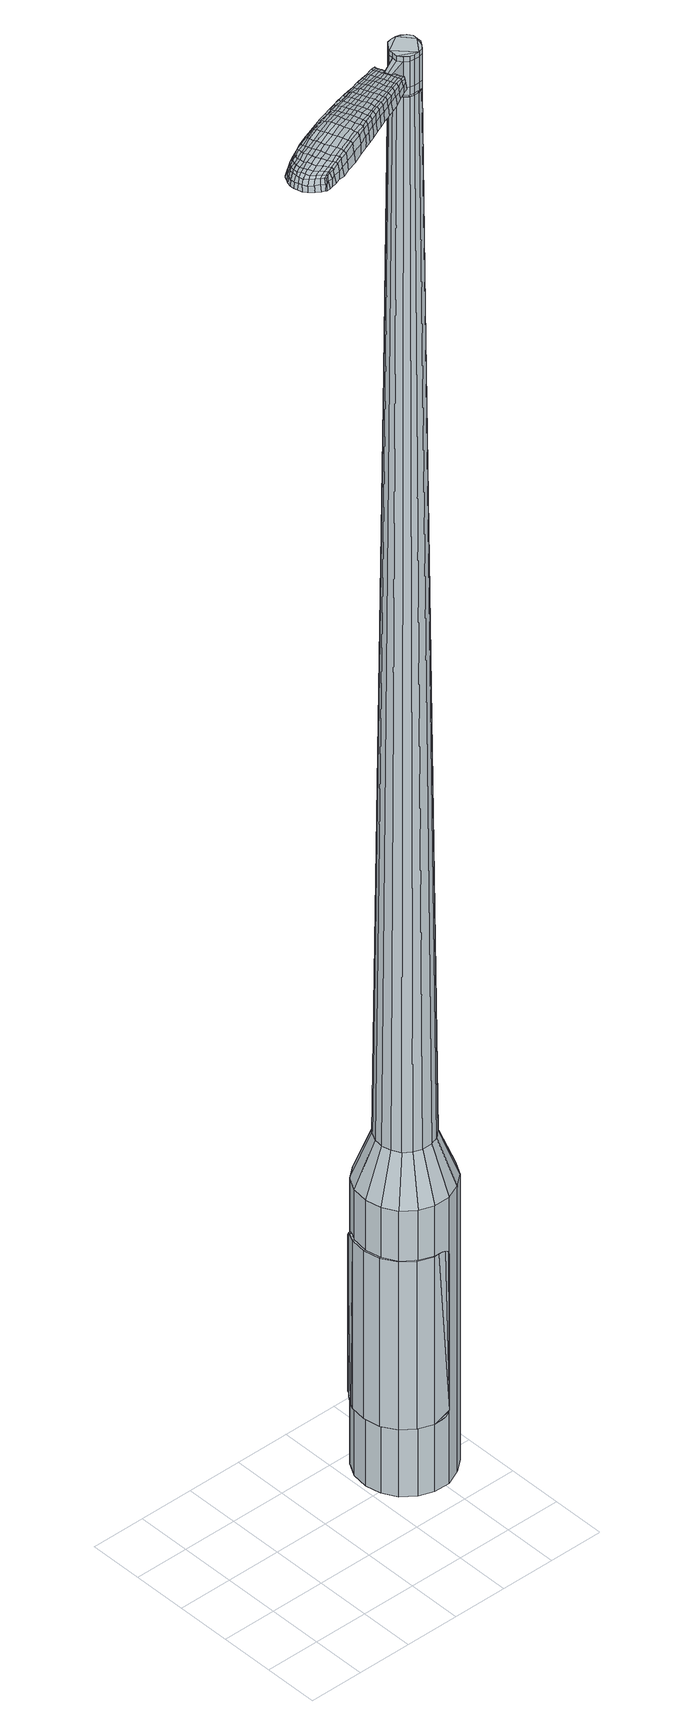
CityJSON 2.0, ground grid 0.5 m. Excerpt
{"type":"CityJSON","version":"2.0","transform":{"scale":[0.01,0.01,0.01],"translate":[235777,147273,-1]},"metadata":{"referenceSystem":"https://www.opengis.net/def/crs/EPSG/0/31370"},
"CityObjects":{
"object1":{"type":"GenericCityObject","attributes":{"cluster":430,"mean_distance_to_centroid":0.356,"new_centroid_x":235778.97,"new_centroid_y":147274.16,"mean_distance_to_camera":9.93,"H1":4.67,"H2":2.86,"Z_final":111.68,"cluster2":-1,"proj_x":235777.54,"proj_y":147270.47,"id_line":64577,"bearing_l":111.18,"distance":3.96,"orientation":"left","G_obj":201.18},"geometry":[{"type":"MultiSurface","lod":"2","boundaries":[[[0,1,2,3]],[[1,4,5,2]],[[4,6,7,5]],[[6,8,9,7]],[[8,10,11,9]],[[10,12,13,11]],[[12,14,15,13]],[[14,16,17,15]],[[16,18,19,17]],[[18,20,21,19]],[[20,22,23,21]],[[22,24,25,23]],[[24,26,27,25]],[[26,28,29,27]],[[28,30,31,29]],[[30,32,33,31]],[[32,34,35,33]],[[34,0,3,35]],[[36,37,38,39]],[[38,40,41,42]],[[41,43,42]],[[42,44,45,46]],[[45,47,46]],[[46,48,49,50]],[[49,51,50]],[[42,46,50,38]],[[50,52,39,38]],[[53,36,39]],[[2,5,7,35]],[[7,9,11,15]],[[11,13,15]],[[15,17,19,23]],[[19,21,23]],[[23,25,27,31]],[[27,29,31]],[[15,23,31,7]],[[31,33,35,7]],[[3,2,35]],[[1,0,54,55]],[[0,34,56,54]],[[34,32,57,56]],[[32,30,58,57]],[[30,28,59,58]],[[28,26,60,59]],[[26,24,61,60]],[[24,22,62,61]],[[22,20,63,62]],[[20,18,64,63]],[[18,16,65,64]],[[16,14,66,65]],[[14,12,67,66]],[[12,10,68,67]],[[10,8,69,68]],[[8,6,70,69]],[[6,4,71,70]],[[4,1,55,71]],[[55,54,72,73]],[[54,56,74,72]],[[56,57,75,74]],[[57,58,76,75]],[[58,59,77,76]],[[59,60,78,77]],[[60,61,79,78]],[[61,62,80,79]],[[62,63,81,80]],[[63,64,82,81]],[[64,65,83,82]],[[65,66,84,83]],[[66,67,85,84]],[[67,68,86,85]],[[68,69,87,86]],[[69,70,88,87]],[[70,71,89,88]],[[71,55,73,89]],[[90,91,92,73]],[[93,94,91,90]],[[95,96,94,93]],[[76,97,96,95]],[[98,99,97,76]],[[100,101,99,98]],[[79,102,101,100]],[[103,104,102,79]],[[81,105,104,103]],[[106,107,105,81]],[[108,109,107,106]],[[110,111,109,108]],[[85,112,111,110]],[[86,113,112,85]],[[114,115,113,86]],[[88,116,115,114]],[[117,118,116,88]],[[73,92,118,117]],[[119,120,121,122]],[[123,119,122,124]],[[125,123,124,126]],[[127,125,126,128]],[[129,127,128,130]],[[131,129,130,132]],[[133,131,132,134]],[[135,133,134,136]],[[137,135,136,138]],[[139,137,138,140]],[[141,139,140,142]],[[143,141,142,144]],[[145,143,144,146]],[[147,145,146,148]],[[149,147,148,150]],[[151,149,150,152]],[[72,90,73]],[[72,74,93,90]],[[74,75,95,93]],[[75,76,95]],[[77,98,76]],[[77,78,100,98]],[[78,79,100]],[[80,103,79]],[[80,81,103]],[[82,106,81]],[[82,83,108,106]],[[83,84,110,108]],[[84,85,110]],[[87,114,86]],[[87,88,114]],[[89,117,88]],[[89,73,117]],[[153,92,91]],[[154,118,92]],[[154,116,118]],[[155,115,116]],[[155,113,115]],[[156,111,112]],[[156,157,109,111]],[[157,158,107,109]],[[158,105,107]],[[159,104,105]],[[159,102,104]],[[160,101,102]],[[160,161,99,101]],[[161,97,99]],[[162,96,97]],[[162,163,94,96]],[[163,153,91,94]],[[39,52,151,164]],[[92,153,165,152]],[[53,39,164,120]],[[153,163,121,165]],[[36,53,120,119]],[[163,162,122,121]],[[37,36,119,123]],[[162,97,124,122]],[[38,37,123,125]],[[97,161,126,124]],[[40,38,125,127]],[[161,160,128,126]],[[41,40,127,129]],[[160,102,130,128]],[[43,41,129,131]],[[102,159,132,130]],[[42,43,131,133]],[[159,105,134,132]],[[44,42,133,135]],[[105,158,136,134]],[[45,44,135,137]],[[158,157,138,136]],[[47,45,137,139]],[[157,156,140,138]],[[46,47,139,141]],[[156,112,142,140]],[[48,46,141,143]],[[112,113,144,142]],[[49,48,143,145]],[[113,155,146,144]],[[51,49,145,147]],[[155,116,148,146]],[[50,51,147,149]],[[116,154,150,148]],[[52,50,149,151]],[[154,92,152,150]],[[151,152,166,167]],[[152,165,168,166]],[[165,121,169,168]],[[121,120,170,169]],[[120,164,171,170]],[[164,151,167,171]],[[172,173,174,175]],[[176,172,175,177]],[[172,176,178,179]],[[173,172,179,180]],[[181,182,183,184]],[[185,181,184,186]],[[181,185,187,188]],[[182,181,188,189]],[[190,191,192,193]],[[194,190,193,195]],[[190,194,196,197]],[[191,190,197,198]],[[199,200,201,202]],[[203,199,202,204]],[[199,203,205,206]],[[200,199,206,207]],[[208,209,210,211]],[[212,208,211,213]],[[208,212,214,215]],[[209,208,215,216]],[[217,218,219,220]],[[221,217,220,222]],[[217,221,223,224]],[[218,217,224,225]],[[226,227,228,229]],[[218,226,229,219]],[[226,218,225,230]],[[227,226,230,231]],[[232,233,234,235]],[[227,232,235,228]],[[232,227,231,236]],[[233,232,236,237]],[[238,176,177,239]],[[233,238,239,234]],[[238,233,237,240]],[[176,238,240,178]],[[241,242,243,244]],[[245,241,244,246]],[[241,245,247,248]],[[242,241,248,249]],[[250,251,252,253]],[[242,250,253,243]],[[250,242,249,254]],[[251,250,254,255]],[[256,257,258,259]],[[251,256,259,252]],[[256,251,255,260]],[[257,256,260,261]],[[262,263,264,265]],[[257,262,265,258]],[[262,257,261,266]],[[263,262,266,267]],[[268,173,180,269]],[[263,268,269,264]],[[268,263,267,270]],[[173,268,270,174]],[[271,272,273,274]],[[275,271,274,276]],[[271,275,277,278]],[[272,271,278,279]],[[280,281,282,283]],[[272,280,283,273]],[[280,272,279,284]],[[281,280,284,285]],[[286,287,288,289]],[[281,286,289,282]],[[286,281,285,290]],[[287,286,290,291]],[[292,185,186,293]],[[287,292,293,288]],[[292,287,291,294]],[[185,292,294,187]],[[295,296,297,298]],[[299,295,298,300]],[[295,299,301,302]],[[296,295,302,303]],[[304,305,306,307]],[[296,304,307,297]],[[304,296,303,308]],[[305,304,308,309]],[[310,311,312,313]],[[305,310,313,306]],[[310,305,309,314]],[[311,310,314,315]],[[316,317,318,319]],[[311,316,319,312]],[[316,311,315,320]],[[317,316,320,321]],[[322,182,189,323]],[[317,322,323,318]],[[322,317,321,324]],[[182,322,324,183]],[[325,211,210,326]],[[327,325,326,328]],[[325,327,329,330]],[[211,325,330,213]],[[331,327,328,332]],[[333,331,332,334]],[[331,333,335,336]],[[327,331,336,329]],[[337,333,334,338]],[[339,337,338,340]],[[337,339,341,342]],[[333,337,342,335]],[[343,339,340,344]],[[345,343,344,346]],[[343,345,347,348]],[[339,343,348,341]],[[349,345,346,350]],[[200,349,350,201]],[[349,200,207,351]],[[345,349,351,347]],[[352,353,198,197]],[[354,352,197,196]],[[352,354,355,356]],[[353,352,356,357]],[[358,359,357,356]],[[360,358,356,355]],[[358,360,361,362]],[[359,358,362,363]],[[364,365,363,362]],[[366,364,362,361]],[[364,366,367,368]],[[365,364,368,369]],[[370,371,369,368]],[[372,370,368,367]],[[370,372,205,203]],[[371,370,203,204]],[[373,374,375,376]],[[275,373,376,277]],[[373,275,276,377]],[[374,373,377,378]],[[379,194,195,380]],[[374,379,380,375]],[[379,374,378,381]],[[194,379,381,196]],[[382,383,384,385]],[[221,382,385,223]],[[382,221,222,386]],[[383,382,386,387]],[[388,389,390,391]],[[383,388,391,384]],[[388,383,387,392]],[[389,388,392,393]],[[394,191,198,395]],[[389,394,395,390]],[[394,389,393,396]],[[191,394,396,192]],[[397,398,399,400]],[[179,397,400,180]],[[397,179,178,401]],[[398,397,401,402]],[[403,404,405,406]],[[398,403,406,399]],[[403,398,402,407]],[[404,403,407,408]],[[409,202,201,410]],[[404,409,410,405]],[[409,404,408,411]],[[202,409,411,204]],[[412,413,414,415]],[[184,412,415,186]],[[412,184,183,416]],[[413,412,416,417]],[[418,206,205,419]],[[413,418,419,414]],[[418,413,417,420]],[[206,418,420,207]],[[421,422,423,424]],[[299,421,424,301]],[[421,299,300,425]],[[422,421,425,426]],[[427,212,213,428]],[[422,427,428,423]],[[427,422,426,429]],[[212,427,429,214]],[[430,431,432,433]],[[245,430,433,247]],[[430,245,246,434]],[[431,430,434,435]],[[436,437,438,439]],[[431,436,439,432]],[[436,431,435,440]],[[437,436,440,441]],[[442,209,216,443]],[[437,442,443,438]],[[442,437,441,444]],[[209,442,444,210]],[[445,446,435,434]],[[244,445,434,246]],[[445,244,243,447]],[[446,445,447,448]],[[449,450,441,440]],[[446,449,440,435]],[[449,446,448,451]],[[450,449,451,452]],[[453,326,210,444]],[[450,453,444,441]],[[453,450,452,454]],[[326,453,454,328]],[[455,456,457,458]],[[302,455,458,303]],[[455,302,301,424]],[[456,455,424,423]],[[459,330,329,460]],[[456,459,460,457]],[[459,456,423,428]],[[330,459,428,213]],[[461,462,448,447]],[[253,461,447,243]],[[461,253,252,463]],[[462,461,463,464]],[[465,466,452,451]],[[462,465,451,448]],[[465,462,464,467]],[[466,465,467,468]],[[469,332,328,454]],[[466,469,454,452]],[[469,466,468,470]],[[332,469,470,334]],[[471,472,473,474]],[[308,471,474,309]],[[471,308,303,458]],[[472,471,458,457]],[[475,336,335,476]],[[472,475,476,473]],[[475,472,457,460]],[[336,475,460,329]],[[477,478,464,463]],[[259,477,463,252]],[[477,259,258,479]],[[478,477,479,480]],[[481,482,468,467]],[[478,481,467,464]],[[481,478,480,483]],[[482,481,483,484]],[[485,338,334,470]],[[482,485,470,468]],[[485,482,484,486]],[[338,485,486,340]],[[487,488,489,490]],[[314,487,490,315]],[[487,314,309,474]],[[488,487,474,473]],[[491,342,341,492]],[[488,491,492,489]],[[491,488,473,476]],[[342,491,476,335]],[[493,494,480,479]],[[265,493,479,258]],[[493,265,264,495]],[[494,493,495,496]],[[497,498,484,483]],[[494,497,483,480]],[[497,494,496,499]],[[498,497,499,500]],[[501,344,340,486]],[[498,501,486,484]],[[501,498,500,502]],[[344,501,502,346]],[[503,504,505,506]],[[320,503,506,321]],[[503,320,315,490]],[[504,503,490,489]],[[507,348,347,508]],[[504,507,508,505]],[[507,504,489,492]],[[348,507,492,341]],[[509,510,496,495]],[[269,509,495,264]],[[509,269,180,400]],[[510,509,400,399]],[[511,512,500,499]],[[510,511,499,496]],[[511,510,399,406]],[[512,511,406,405]],[[513,350,346,502]],[[512,513,502,500]],[[513,512,405,410]],[[350,513,410,201]],[[514,515,417,416]],[[324,514,416,183]],[[514,324,321,506]],[[515,514,506,505]],[[516,351,207,420]],[[515,516,420,417]],[[516,515,505,508]],[[351,516,508,347]],[[517,518,378,377]],[[274,517,377,276]],[[517,274,273,519]],[[518,517,519,520]],[[521,354,196,381]],[[518,521,381,378]],[[521,518,520,522]],[[354,521,522,355]],[[523,524,525,526]],[[224,523,526,225]],[[523,224,223,385]],[[524,523,385,384]],[[527,528,529,530]],[[524,527,530,525]],[[527,524,384,391]],[[528,527,391,390]],[[531,353,357,532]],[[528,531,532,529]],[[531,528,390,395]],[[353,531,395,198]],[[533,534,520,519]],[[283,533,519,273]],[[533,283,282,535]],[[534,533,535,536]],[[537,360,355,522]],[[534,537,522,520]],[[537,534,536,538]],[[360,537,538,361]],[[539,540,541,542]],[[230,539,542,231]],[[539,230,225,526]],[[540,539,526,525]],[[543,544,545,546]],[[540,543,546,541]],[[543,540,525,530]],[[544,543,530,529]],[[547,359,363,548]],[[544,547,548,545]],[[547,544,529,532]],[[359,547,532,357]],[[549,550,536,535]],[[289,549,535,282]],[[549,289,288,551]],[[550,549,551,552]],[[553,366,361,538]],[[550,553,538,536]],[[553,550,552,554]],[[366,553,554,367]],[[555,556,557,558]],[[236,555,558,237]],[[555,236,231,542]],[[556,555,542,541]],[[559,560,561,562]],[[556,559,562,557]],[[559,556,541,546]],[[560,559,546,545]],[[563,365,369,564]],[[560,563,564,561]],[[563,560,545,548]],[[365,563,548,363]],[[565,566,552,551]],[[293,565,551,288]],[[565,293,186,415]],[[566,565,415,414]],[[567,372,367,554]],[[566,567,554,552]],[[567,566,414,419]],[[372,567,419,205]],[[568,569,402,401]],[[240,568,401,178]],[[568,240,237,558]],[[569,568,558,557]],[[570,571,408,407]],[[569,570,407,402]],[[570,569,557,562]],[[571,570,562,561]],[[572,371,204,411]],[[571,572,411,408]],[[572,571,561,564]],[[371,572,564,369]],[[573,574,575,576]],[[576,575,577,578]],[[579,577,575,580]],[[580,575,574,581]],[[582,583,584,585]],[[585,584,586,587]],[[588,586,584,589]],[[589,584,583,590]],[[591,592,593,594]],[[594,593,595,596]],[[597,595,593,598]],[[598,593,592,599]],[[600,601,602,603]],[[603,602,604,605]],[[606,604,602,607]],[[607,602,601,608]],[[609,610,611,612]],[[612,611,613,614]],[[615,613,611,616]],[[616,611,610,617]],[[618,619,620,621]],[[621,620,622,623]],[[624,622,620,625]],[[625,620,619,626]],[[627,628,629,630]],[[630,629,619,618]],[[626,619,629,631]],[[631,629,628,632]],[[633,634,635,636]],[[636,635,628,627]],[[632,628,635,637]],[[637,635,634,638]],[[578,577,639,640]],[[640,639,634,633]],[[638,634,639,641]],[[641,639,577,579]],[[642,643,644,645]],[[645,644,646,647]],[[648,646,644,649]],[[649,644,643,650]],[[651,652,653,654]],[[654,653,643,642]],[[650,643,653,655]],[[655,653,652,656]],[[657,658,659,660]],[[660,659,652,651]],[[656,652,659,661]],[[661,659,658,662]],[[663,664,665,666]],[[666,665,658,657]],[[662,658,665,667]],[[667,665,664,668]],[[581,574,669,670]],[[670,669,664,663]],[[668,664,669,671]],[[671,669,574,573]],[[672,673,674,675]],[[675,674,676,677]],[[678,676,674,679]],[[679,674,673,680]],[[681,682,683,684]],[[684,683,673,672]],[[680,673,683,685]],[[685,683,682,686]],[[687,688,689,690]],[[690,689,682,681]],[[686,682,689,691]],[[691,689,688,692]],[[587,586,693,694]],[[694,693,688,687]],[[692,688,693,695]],[[695,693,586,588]],[[696,697,698,699]],[[699,698,700,701]],[[702,700,698,703]],[[703,698,697,704]],[[705,706,707,708]],[[708,707,697,696]],[[704,697,707,709]],[[709,707,706,710]],[[711,712,713,714]],[[714,713,706,705]],[[710,706,713,715]],[[715,713,712,716]],[[717,718,719,720]],[[720,719,712,711]],[[716,712,719,721]],[[721,719,718,722]],[[590,583,723,724]],[[724,723,718,717]],[[722,718,723,725]],[[725,723,583,582]],[[609,612,726,727]],[[727,726,728,729]],[[730,728,726,170]],[[170,726,612,614]],[[729,728,731,732]],[[732,731,733,734]],[[735,733,731,736]],[[736,731,728,730]],[[734,733,737,738]],[[738,737,739,740]],[[741,739,737,742]],[[742,737,733,735]],[[740,739,743,744]],[[744,743,745,746]],[[747,745,743,748]],[[748,743,739,741]],[[746,745,749,750]],[[750,749,601,600]],[[608,601,749,751]],[[751,749,745,747]],[[599,752,753,598]],[[598,753,754,597]],[[755,754,753,756]],[[756,753,752,757]],[[757,758,759,756]],[[756,759,760,755]],[[761,760,759,762]],[[762,759,758,763]],[[763,764,765,762]],[[762,765,766,761]],[[767,766,765,768]],[[768,765,764,769]],[[769,770,771,768]],[[768,771,772,767]],[[606,772,771,604]],[[604,771,770,605]],[[773,774,775,776]],[[776,775,676,678]],[[677,676,775,777]],[[777,775,774,778]],[[596,595,779,780]],[[780,779,774,773]],[[778,774,779,781]],[[781,779,595,597]],[[782,783,784,785]],[[785,784,622,624]],[[623,622,784,786]],[[786,784,783,787]],[[788,789,790,791]],[[791,790,783,782]],[[787,783,790,792]],[[792,790,789,793]],[[599,592,794,795]],[[795,794,789,788]],[[793,789,794,796]],[[796,794,592,591]],[[797,798,799,800]],[[800,799,580,581]],[[579,580,799,801]],[[801,799,798,802]],[[803,804,805,806]],[[806,805,798,797]],[[802,798,805,807]],[[807,805,804,808]],[[600,603,809,810]],[[810,809,804,803]],[[808,804,809,811]],[[811,809,603,605]],[[812,813,814,815]],[[815,814,585,587]],[[582,585,814,816]],[[816,814,813,817]],[[606,607,818,819]],[[819,818,813,812]],[[817,813,818,820]],[[820,818,607,608]],[[821,822,823,824]],[[824,823,700,702]],[[701,700,823,825]],[[825,823,822,826]],[[614,613,827,828]],[[828,827,822,821]],[[826,822,827,829]],[[829,827,613,615]],[[830,646,831]],[[831,646,648]],[[647,646,832]],[[832,646,830,833]],[[834,835,836,837]],[[837,836,830,831]],[[833,830,836,838]],[[838,836,835,839]],[[617,610,840,841]],[[841,840,835,834]],[[839,835,840,842]],[[842,840,610,609]],[[833,843,844,832]],[[832,844,645,647]],[[642,645,844,845]],[[845,844,843,846]],[[839,847,848,838]],[[838,848,843,833]],[[846,843,848,849]],[[849,848,847,850]],[[609,727,851,842]],[[842,851,847,839]],[[850,847,851,852]],[[852,851,727,729]],[[853,854,855,856]],[[856,855,703,704]],[[702,703,855,824]],[[824,855,854,821]],[[730,170,857,858]],[[858,857,854,853]],[[821,854,857,828]],[[828,857,170,614]],[[846,859,860,845]],[[845,860,654,642]],[[651,654,860,861]],[[860,859,861]],[[850,862,863,849]],[[849,863,859,846]],[[861,859,863,864]],[[864,863,862,865]],[[729,732,866,852]],[[852,866,862,850]],[[865,862,866,867]],[[867,866,732,734]],[[868,869,870,871]],[[871,870,709,710]],[[704,709,870,856]],[[856,870,869,853]],[[735,736,872,873]],[[873,872,869,868]],[[853,869,872,858]],[[858,872,736,730]],[[874,875,861]],[[861,875,660,651]],[[657,660,875,876]],[[876,875,874,877]],[[865,878,879,864]],[[864,879,874,861]],[[877,874,879,880]],[[880,879,878,881]],[[734,738,882,867]],[[867,882,878,865]],[[881,878,882,883]],[[883,882,738,740]],[[884,885,886,887]],[[887,886,715,716]],[[710,715,886,871]],[[871,886,885,868]],[[741,742,888,889]],[[889,888,885,884]],[[868,885,888,873]],[[873,888,742,735]],[[877,890,891,876]],[[876,891,666,657]],[[663,666,891,892]],[[892,891,890,893]],[[881,894,895,880]],[[880,895,890,877]],[[893,890,895,896]],[[896,895,894,897]],[[740,744,898,883]],[[883,898,894,881]],[[897,894,898,899]],[[899,898,744,746]],[[900,901,902,903]],[[903,902,721,722]],[[716,721,902,887]],[[887,902,901,884]],[[747,748,904,905]],[[905,904,901,900]],[[884,901,904,889]],[[889,904,748,741]],[[893,906,907,892]],[[892,907,670,663]],[[581,670,907,800]],[[800,907,906,797]],[[897,908,909,896]],[[896,909,906,893]],[[797,906,909,806]],[[806,909,908,803]],[[746,750,910,899]],[[899,910,908,897]],[[803,908,910,810]],[[810,910,750,600]],[[817,911,912,816]],[[816,912,725,582]],[[722,725,912,903]],[[903,912,911,900]],[[608,751,913,820]],[[820,913,911,817]],[[900,911,913,905]],[[905,913,751,747]],[[778,914,915,777]],[[777,915,675,677]],[[672,675,915,916]],[[916,915,914,917]],[[597,754,918,781]],[[781,918,914,778]],[[917,914,918,919]],[[919,918,754,755]],[[920,921,922,923]],[[923,922,625,626]],[[624,625,922,785]],[[785,922,921,782]],[[924,925,926,927]],[[927,926,921,920]],[[782,921,926,791]],[[791,926,925,788]],[[757,752,928,929]],[[929,928,925,924]],[[788,925,928,795]],[[795,928,752,599]],[[917,930,931,916]],[[916,931,684,672]],[[681,684,931,932]],[[932,931,930,933]],[[755,760,934,919]],[[919,934,930,917]],[[933,930,934,935]],[[935,934,760,761]],[[936,937,938,939]],[[939,938,631,632]],[[626,631,938,923]],[[923,938,937,920]],[[940,941,942,943]],[[943,942,937,936]],[[920,937,942,927]],[[927,942,941,924]],[[763,758,944,945]],[[945,944,941,940]],[[924,941,944,929]],[[929,944,758,757]],[[933,946,947,932]],[[932,947,690,681]],[[687,690,947,948]],[[948,947,946,949]],[[761,766,950,935]],[[935,950,946,933]],[[949,946,950,951]],[[951,950,766,767]],[[952,953,954,955]],[[955,954,637,638]],[[632,637,954,939]],[[939,954,953,936]],[[956,957,958,959]],[[959,958,953,952]],[[936,953,958,943]],[[943,958,957,940]],[[769,764,960,961]],[[961,960,957,956]],[[940,957,960,945]],[[945,960,764,763]],[[949,962,963,948]],[[948,963,694,687]],[[587,694,963,815]],[[815,963,962,812]],[[767,772,964,951]],[[951,964,962,949]],[[812,962,964,819]],[[819,964,772,606]],[[802,965,966,801]],[[801,966,641,579]],[[638,641,966,955]],[[955,966,965,952]],[[808,967,968,807]],[[807,968,965,802]],[[952,965,968,959]],[[959,968,967,956]],[[605,770,969,811]],[[811,969,967,808]],[[956,967,969,961]],[[961,969,770,769]],[[573,576,175,174]],[[576,578,177,175]],[[588,589,188,187]],[[589,590,189,188]],[[591,594,193,192]],[[594,596,195,193]],[[615,616,215,214]],[[616,617,216,215]],[[618,621,220,219]],[[621,623,222,220]],[[627,630,229,228]],[[630,618,219,229]],[[633,636,235,234]],[[636,627,228,235]],[[578,640,239,177]],[[640,633,234,239]],[[648,649,248,247]],[[649,650,249,248]],[[650,655,254,249]],[[655,656,255,254]],[[656,661,260,255]],[[661,662,261,260]],[[662,667,266,261]],[[667,668,267,266]],[[668,671,270,267]],[[671,573,174,270]],[[678,679,278,277]],[[679,680,279,278]],[[680,685,284,279]],[[685,686,285,284]],[[686,691,290,285]],[[691,692,291,290]],[[692,695,294,291]],[[695,588,187,294]],[[696,699,298,297]],[[699,701,300,298]],[[705,708,307,306]],[[708,696,297,307]],[[711,714,313,312]],[[714,705,306,313]],[[717,720,319,318]],[[720,711,312,319]],[[590,724,323,189]],[[724,717,318,323]],[[773,776,376,375]],[[776,678,277,376]],[[596,780,380,195]],[[780,773,375,380]],[[623,786,386,222]],[[786,787,387,386]],[[787,792,392,387]],[[792,793,393,392]],[[793,796,396,393]],[[796,591,192,396]],[[701,825,425,300]],[[825,826,426,425]],[[826,829,429,426]],[[829,615,214,429]],[[831,433,432]],[[831,648,247,433]],[[834,837,439,438]],[[837,831,432,439]],[[617,841,443,216]],[[841,834,438,443]],[[970,971,972,973]],[[974,975,973,972]],[[976,977,978,979]],[[980,981,982,983]],[[971,984,985,972]],[[986,974,972,985]],[[987,976,979,988]],[[989,990,981,980]],[[984,991,992,985]],[[992,993,986,985]],[[994,987,988,995]],[[996,990,989,997]],[[991,998,999,992]],[[999,1000,993,992]],[[1001,994,995,1002]],[[1003,996,997,1004]],[[1005,1006,1007,1008]],[[1009,1010,1006,1005]],[[1009,1011,1012,1010]],[[1011,1013,1014,1012]],[[1015,1016,1017,1018]],[[1019,1020,1016,1015]],[[1021,1022,1020,1019]],[[1023,1024,1022,1021]],[[1018,1007,1006,1015]],[[1015,1006,1010,1019]],[[1010,1012,1021,1019]],[[1012,1014,1023,1021]],[[979,978,975,974]],[[988,979,974,986]],[[993,995,988,986]],[[1000,1002,995,993]],[[980,983,977,976]],[[989,980,976,987]],[[997,989,987,994]],[[1004,997,994,1001]],[[981,1005,1008,982]],[[990,1009,1005,981]],[[1011,1009,990,996]],[[1013,1011,996,1003]],[[1025,1026,1027,1028]],[[1027,1029,1030,1031]],[[1027,1031,1032,1033]],[[1027,1033,1028]],[[1034,1025,1028,1035]],[[1036,1035,1028,1037]],[[1038,1037,1028]],[[1039,1027,1026,1040]],[[1041,1039,1040,1042]],[[1043,1041,1042,1044]],[[1045,1043,1044,1046]],[[1047,1045,1046,1048]],[[1048,1049,1050,1051]],[[1048,1051,1052,1053]],[[1048,1053,1054,1055]],[[1054,1056,1057,1058]],[[1054,1058,1059,1060]],[[1054,1060,1055]],[[1048,1055,1047]],[[1061,1062,1026,1025]],[[1063,1064,1029,1027]],[[1065,1066,1038,1028]],[[1062,1067,1040,1026]],[[1068,1063,1027,1039]],[[1067,1069,1042,1040]],[[1070,1068,1039,1041]],[[1069,1071,1044,1042]],[[1072,1070,1041,1043]],[[1071,1073,1046,1044]],[[1074,1072,1043,1045]],[[1073,1075,1048,1046]],[[1076,1074,1045,1047]],[[1075,1077,1049,1048]],[[1078,1079,1056,1054]],[[1080,1076,1047,1055]],[[1050,1049,1077,1081]],[[1051,1050,1081,1082]],[[1052,1051,1082,1083]],[[1053,1052,1083,1084]],[[1054,1053,1084,1078]],[[1085,1061,1025,1034]],[[1086,1085,1034,1035]],[[1087,1086,1035,1036]],[[1088,1087,1036,1037]],[[1066,1088,1037,1038]],[[1030,1029,1064,1089]],[[1057,1056,1079,1090]],[[1031,1030,1089,1091]],[[1032,1031,1091,1092]],[[1033,1032,1092,1093]],[[1028,1033,1093,1065]],[[1058,1057,1090,1094]],[[1059,1058,1094,1095]],[[1060,1059,1095,1096]],[[1055,1060,1096,1080]]]}]}
},
"vertices":[
[157,99,384],[154,113,384],[154,113,96],[157,99,96],[156,128,384],[156,128,96],[163,141,384],[163,141,96],[174,150,384],[174,150,96],[188,156,384],[188,156,96],[202,156,384],[202,156,96],[216,151,384],[216,151,96],[228,142,384],[228,142,96],[235,129,384],[235,129,96],[238,115,384],[238,115,96],[236,100,384],[236,100,96],[229,87,384],[229,87,96],[218,78,384],[218,78,96],[204,72,384],[204,72,96],[189,72,384],[189,72,96],[176,77,384],[176,77,96],[164,86,384],[164,86,96],[190,102,1524],[194,101,1524],[199,101,1524],[183,109,1524],[203,102,1524],[206,106,1524],[209,114,1524],[209,110,1524],[209,119,1524],[206,123,1524],[198,127,1524],[202,126,1524],[193,127,1524],[189,126,1524],[183,118,1524],[186,122,1524],[183,114,1524],[186,105,1524],[173,105,429],[171,113,429],[177,97,429],[184,92,429],[192,89,429],[201,89,429],[209,92,429],[216,98,429],[220,106,429],[221,115,429],[219,123,429],[215,131,429],[208,136,429],[200,139,429],[191,139,429],[183,136,429],[176,130,429],[172,122,429],[183,109,1483],[183,114,1483],[186,105,1483],[190,102,1483],[194,101,1483],[199,101,1483],[203,102,1483],[206,106,1483],[209,110,1483],[209,114,1483],[209,119,1483],[206,123,1483],[202,126,1483],[198,127,1483],[193,127,1483],[189,126,1483],[186,122,1483],[183,118,1483],[184,109,1483],[184,109,1485],[183,114,1485],[186,106,1483],[186,106,1485],[190,103,1483],[190,103,1485],[194,101,1485],[198,101,1483],[198,101,1485],[203,103,1483],[203,103,1485],[206,106,1485],[208,110,1483],[208,110,1485],[209,114,1485],[208,119,1483],[208,119,1485],[206,122,1483],[206,122,1485],[202,125,1483],[202,125,1485],[198,127,1485],[193,127,1485],[189,125,1483],[189,125,1485],[186,122,1485],[184,118,1483],[184,118,1485],[190,102,1519],[186,105,1519],[186,105,1493],[190,102,1493],[194,101,1519],[194,101,1493],[199,101,1519],[199,101,1493],[203,102,1519],[203,102,1493],[206,106,1519],[206,106,1493],[209,110,1519],[209,110,1493],[209,114,1519],[209,114,1493],[209,119,1519],[209,119,1493],[206,123,1519],[206,123,1493],[202,126,1519],[202,126,1493],[198,127,1519],[198,127,1493],[193,127,1519],[193,127,1493],[189,126,1519],[189,126,1493],[186,122,1519],[186,122,1493],[183,118,1519],[183,118,1493],[183,114,1519],[183,114,1493],[183,109,1485],[183,118,1485],[189,126,1485],[202,126,1485],[206,123,1485],[209,119,1485],[209,110,1485],[203,102,1485],[199,101,1485],[190,102,1485],[186,105,1485],[183,109,1519],[183,109,1493],[165,105,1513],[165,105,1518],[166,102,1513],[167,99,1513],[167,99,1518],[166,102,1518],[90,94,1519],[97,96,1518],[95,97,1509],[88,95,1510],[82,91,1519],[80,92,1510],[83,90,1526],[91,93,1525],[98,95,1525],[104,58,1519],[110,61,1518],[110,62,1525],[104,60,1525],[96,54,1519],[96,56,1526],[95,53,1510],[103,56,1510],[109,59,1509],[29,48,1519],[28,51,1519],[27,51,1513],[28,47,1513],[31,44,1519],[31,44,1513],[33,45,1524],[30,48,1524],[29,52,1524],[98,74,1530],[105,77,1529],[104,80,1529],[97,78,1530],[89,71,1531],[88,74,1531],[91,68,1530],[99,71,1530],[106,74,1529],[173,104,1512],[172,106,1512],[171,106,1517],[172,103,1517],[174,101,1512],[173,101,1517],[173,100,1506],[172,103,1506],[171,106,1506],[35,71,1519],[38,73,1519],[37,74,1512],[34,72,1512],[33,70,1518],[32,71,1512],[34,69,1522],[36,70,1523],[39,72,1524],[42,75,1519],[47,77,1519],[46,78,1512],[41,76,1512],[43,74,1524],[48,76,1525],[53,80,1519],[60,83,1519],[58,84,1511],[51,81,1511],[54,79,1526],[61,82,1526],[71,87,1519],[69,88,1510],[72,86,1526],[160,117,1513],[153,114,1513],[154,113,1518],[161,116,1517],[166,118,1512],[165,117,1516],[165,119,1506],[159,117,1507],[152,115,1507],[146,112,1514],[139,110,1515],[140,109,1520],[147,111,1519],[144,113,1507],[137,111,1507],[131,107,1515],[124,105,1516],[126,104,1522],[133,106,1521],[130,108,1508],[123,106,1508],[117,103,1517],[110,101,1517],[112,100,1524],[119,102,1523],[116,104,1508],[109,102,1509],[103,98,1518],[105,97,1524],[102,99,1509],[47,38,1519],[51,38,1519],[50,40,1524],[47,39,1523],[45,37,1518],[45,38,1522],[44,36,1512],[47,36,1512],[50,37,1512],[55,40,1519],[61,41,1519],[61,43,1525],[55,41,1524],[55,38,1512],[60,40,1512],[66,43,1519],[74,46,1519],[74,47,1526],[67,45,1526],[66,41,1511],[73,44,1511],[85,50,1519],[85,52,1526],[84,48,1510],[171,88,1513],[164,85,1513],[164,84,1507],[170,87,1507],[176,91,1512],[176,90,1506],[175,91,1516],[171,90,1517],[164,86,1518],[157,82,1514],[150,79,1515],[150,77,1507],[157,80,1507],[157,83,1519],[151,80,1520],[144,76,1515],[137,73,1516],[136,71,1508],[143,74,1508],[144,77,1521],[137,74,1522],[130,70,1517],[123,67,1517],[123,65,1509],[129,68,1508],[130,71,1523],[124,68,1524],[117,64,1518],[116,62,1509],[117,65,1524],[167,102,1519],[166,104,1519],[160,99,1520],[159,101,1520],[161,96,1520],[168,99,1519],[153,96,1522],[152,99,1522],[146,93,1523],[145,96,1523],[147,90,1523],[154,93,1521],[139,91,1524],[138,93,1524],[132,88,1525],[131,91,1525],[133,85,1525],[140,88,1524],[125,85,1526],[124,88,1526],[118,83,1527],[117,85,1527],[120,79,1527],[127,82,1526],[112,80,1528],[110,83,1528],[113,77,1528],[33,49,1527],[32,53,1527],[35,46,1526],[40,48,1527],[37,51,1528],[36,54,1528],[43,53,1529],[42,57,1529],[45,50,1528],[52,52,1530],[50,56,1530],[49,59,1530],[57,58,1531],[56,62,1531],[59,55,1530],[67,58,1531],[65,62,1531],[64,65,1531],[77,66,1531],[76,70,1531],[79,63,1531],[43,37,1518],[40,39,1519],[39,37,1513],[42,36,1513],[44,39,1523],[41,40,1523],[35,41,1519],[35,40,1513],[37,42,1524],[32,68,1518],[30,66,1518],[32,66,1523],[33,68,1523],[30,69,1513],[29,66,1513],[28,62,1519],[27,59,1519],[29,59,1524],[30,63,1523],[27,63,1513],[26,59,1513],[27,55,1519],[29,55,1524],[26,55,1513],[92,91,1528],[93,90,1528],[99,92,1528],[99,94,1527],[84,89,1528],[84,87,1529],[94,87,1529],[95,84,1530],[101,86,1529],[100,89,1528],[85,84,1529],[86,81,1530],[96,81,1530],[102,83,1529],[87,78,1531],[104,61,1528],[103,63,1529],[94,60,1529],[96,58,1528],[110,64,1527],[109,66,1528],[101,67,1529],[93,63,1530],[108,70,1528],[177,93,1512],[177,94,1512],[175,95,1517],[176,93,1517],[177,91,1506],[176,93,1506],[175,98,1512],[174,98,1517],[175,97,1506],[168,118,1512],[168,116,1512],[167,116,1506],[167,118,1506],[167,117,1517],[167,115,1517],[169,114,1512],[170,111,1512],[169,111,1506],[168,114,1506],[168,113,1517],[169,111,1517],[171,109,1512],[170,109,1506],[170,108,1517],[162,115,1519],[162,113,1519],[155,112,1520],[155,111,1520],[163,111,1519],[164,109,1519],[156,109,1520],[157,106,1520],[165,106,1519],[158,104,1520],[171,91,1519],[170,93,1519],[163,90,1520],[164,88,1520],[169,96,1519],[162,93,1520],[148,110,1521],[148,108,1521],[141,108,1522],[141,106,1522],[149,106,1521],[150,104,1521],[142,104,1522],[143,101,1523],[151,101,1522],[144,99,1523],[157,85,1521],[157,87,1521],[150,84,1522],[150,82,1522],[155,90,1521],[149,87,1522],[134,105,1523],[134,104,1523],[127,103,1524],[127,101,1524],[135,101,1523],[136,99,1524],[128,99,1525],[129,96,1525],[137,96,1524],[130,93,1525],[144,79,1523],[143,81,1523],[136,78,1524],[137,76,1524],[142,84,1524],[135,81,1525],[120,101,1525],[120,99,1525],[113,98,1526],[113,96,1526],[121,96,1526],[122,94,1526],[114,94,1527],[115,91,1527],[123,91,1526],[116,88,1527],[130,73,1525],[129,75,1525],[123,72,1526],[123,70,1526],[128,78,1526],[121,75,1527],[106,96,1527],[106,94,1527],[107,92,1527],[108,89,1528],[109,86,1528],[117,67,1527],[116,69,1527],[114,73,1528],[46,39,1525],[43,41,1525],[49,40,1526],[47,42,1526],[39,43,1526],[43,44,1527],[35,69,1525],[34,67,1525],[37,68,1526],[38,70,1525],[32,64,1525],[31,60,1526],[35,62,1527],[36,65,1526],[31,56,1526],[35,58,1527],[54,42,1526],[52,43,1527],[60,44,1527],[58,45,1528],[49,46,1528],[55,48,1529],[43,72,1526],[42,70,1527],[48,73,1528],[48,75,1527],[41,67,1527],[41,64,1528],[47,67,1529],[48,70,1528],[41,60,1528],[48,63,1530],[66,46,1528],[64,48,1529],[73,49,1528],[72,51,1529],[61,51,1529],[70,54,1530],[54,77,1528],[54,75,1528],[62,78,1529],[62,80,1528],[54,72,1529],[54,69,1530],[62,72,1530],[62,76,1530],[55,66,1530],[63,69,1531],[84,53,1529],[83,55,1529],[81,59,1530],[73,84,1528],[73,83,1529],[73,80,1530],[74,77,1530],[75,73,1531],[95,95,1509],[97,94,1518],[91,92,1518],[89,93,1509],[82,89,1519],[81,90,1510],[84,88,1525],[92,91,1525],[99,93,1525],[110,64,1525],[109,62,1518],[103,60,1518],[103,61,1525],[95,56,1519],[95,58,1525],[94,54,1510],[102,58,1509],[109,61,1509],[29,51,1513],[30,52,1519],[31,49,1519],[30,48,1513],[33,46,1519],[32,45,1513],[34,46,1524],[32,49,1524],[31,52,1524],[103,80,1528],[104,77,1528],[98,74,1529],[96,77,1529],[89,71,1529],[88,74,1529],[91,68,1529],[99,71,1529],[106,74,1528],[169,105,1516],[170,106,1512],[171,103,1512],[170,103,1516],[172,100,1512],[171,100,1516],[171,100,1506],[170,103,1506],[169,105,1506],[38,72,1512],[39,71,1519],[36,70,1518],[35,70,1512],[35,68,1518],[33,69,1512],[35,68,1522],[37,69,1523],[40,70,1523],[47,77,1512],[48,76,1519],[43,73,1519],[42,74,1512],[44,72,1524],[49,75,1525],[59,82,1511],[61,81,1519],[54,78,1519],[52,79,1511],[55,77,1525],[62,80,1526],[71,85,1519],[70,86,1510],[73,84,1526],[154,112,1518],[153,112,1513],[161,115,1513],[161,114,1517],[166,116,1512],[165,115,1515],[164,117,1506],[159,115,1506],[152,113,1507],[140,107,1520],[139,108,1514],[146,110,1514],[147,109,1519],[145,111,1507],[138,109,1507],[126,102,1522],[125,103,1516],[132,106,1515],[133,105,1521],[130,106,1508],[123,104,1508],[112,98,1523],[111,99,1517],[118,101,1516],[119,100,1522],[116,102,1508],[109,100,1508],[104,96,1517],[105,95,1524],[102,97,1509],[50,42,1523],[50,40,1519],[47,40,1518],[47,41,1523],[45,39,1518],[45,40,1522],[45,38,1512],[47,38,1512],[50,39,1512],[60,45,1525],[60,43,1519],[55,42,1519],[55,43,1524],[54,40,1512],[60,41,1512],[73,49,1526],[73,48,1519],[66,45,1519],[66,47,1525],[65,43,1511],[73,46,1511],[84,52,1519],[84,54,1526],[83,50,1510],[163,85,1507],[163,87,1513],[170,90,1513],[170,89,1506],[175,92,1512],[174,91,1506],[174,93,1515],[170,91,1517],[163,88,1518],[149,79,1507],[150,81,1514],[156,84,1514],[156,82,1507],[157,85,1519],[150,82,1520],[135,73,1508],[136,74,1516],[143,78,1515],[142,76,1508],[143,79,1521],[136,76,1522],[122,67,1508],[122,68,1517],[129,71,1516],[129,70,1508],[129,73,1522],[123,70,1523],[116,65,1517],[115,63,1509],[116,67,1524],[166,101,1518],[165,104,1518],[159,99,1519],[158,101,1519],[160,96,1519],[152,96,1520],[152,98,1520],[146,93,1521],[145,96,1521],[147,90,1521],[153,93,1520],[139,91,1523],[138,93,1523],[132,88,1524],[131,90,1524],[133,85,1524],[140,88,1523],[125,85,1525],[124,88,1525],[118,82,1526],[117,85,1526],[119,79,1526],[126,82,1525],[111,80,1527],[110,83,1527],[112,77,1527],[33,53,1526],[34,50,1526],[36,47,1525],[40,48,1526],[38,51,1526],[37,55,1526],[43,57,1528],[44,54,1528],[46,50,1527],[52,53,1528],[51,56,1529],[49,59,1529],[56,62,1530],[57,59,1530],[59,55,1529],[67,59,1530],[65,62,1530],[64,65,1530],[76,70,1530],[77,67,1530],[79,63,1530],[40,39,1513],[41,40,1518],[43,39,1518],[43,38,1512],[44,41,1523],[42,41,1523],[37,43,1519],[36,42,1513],[38,44,1523],[33,65,1523],[32,65,1518],[33,67,1518],[35,67,1523],[32,68,1512],[31,66,1512],[31,59,1523],[30,58,1519],[31,62,1519],[32,62,1523],[30,62,1513],[29,58,1513],[29,55,1519],[31,55,1524],[28,55,1513],[99,91,1527],[93,89,1527],[92,90,1527],[99,92,1526],[84,87,1527],[84,86,1528],[101,86,1528],[94,83,1528],[93,86,1528],[100,89,1527],[85,83,1528],[86,80,1529],[95,80,1529],[102,83,1528],[87,77,1529],[94,60,1528],[102,64,1527],[103,62,1527],[95,59,1527],[109,65,1526],[109,66,1527],[101,67,1528],[92,64,1528],[107,70,1527],[173,94,1516],[175,94,1512],[175,93,1512],[174,93,1516],[175,92,1506],[174,93,1506],[173,97,1512],[172,97,1516],[173,96,1506],[166,115,1512],[165,116,1506],[166,115,1516],[166,114,1516],[167,111,1506],[168,111,1512],[167,113,1512],[166,113,1506],[166,112,1516],[167,110,1516],[169,108,1512],[168,108,1506],[168,108,1516],[162,113,1518],[161,113,1518],[155,111,1519],[155,110,1519],[163,108,1518],[162,111,1518],[156,108,1519],[157,106,1519],[164,106,1518],[158,103,1519],[163,90,1519],[169,92,1518],[170,91,1518],[163,89,1519],[168,95,1518],[162,93,1519],[148,108,1520],[148,109,1520],[141,106,1521],[150,103,1520],[149,106,1520],[142,103,1521],[143,101,1521],[151,101,1520],[144,98,1521],[149,84,1521],[156,87,1520],[156,86,1520],[150,83,1521],[155,90,1520],[148,87,1521],[134,103,1522],[134,104,1522],[127,102,1523],[127,101,1523],[136,98,1522],[135,101,1522],[128,98,1523],[129,96,1524],[137,96,1523],[130,93,1524],[135,78,1523],[142,81,1522],[143,80,1522],[136,77,1523],[141,84,1522],[134,81,1523],[120,98,1524],[120,99,1524],[113,97,1525],[113,96,1525],[122,93,1525],[121,96,1524],[114,93,1525],[115,91,1526],[123,91,1525],[116,88,1526],[122,72,1525],[129,75,1524],[129,74,1524],[123,71,1525],[127,78,1524],[121,76,1525],[106,94,1526],[106,95,1526],[108,88,1527],[107,91,1526],[109,85,1527],[115,69,1526],[116,68,1526],[114,73,1526],[44,42,1524],[46,41,1524],[49,42,1525],[47,43,1525],[40,44,1525],[43,45,1525],[38,67,1525],[35,66,1524],[36,68,1524],[39,69,1525],[36,61,1526],[33,60,1525],[34,63,1524],[37,65,1525],[33,56,1525],[36,58,1526],[52,44,1526],[54,43,1526],[60,45,1526],[58,46,1527],[49,47,1526],[55,49,1527],[49,72,1527],[43,70,1526],[44,71,1526],[49,74,1526],[48,66,1528],[42,64,1527],[42,67,1526],[48,69,1527],[42,60,1527],[49,63,1528],[64,48,1527],[66,47,1527],[73,50,1527],[72,51,1528],[62,52,1528],[70,55,1529],[62,78,1528],[54,75,1527],[55,76,1527],[62,79,1527],[63,72,1529],[55,69,1529],[54,72,1528],[62,75,1528],[55,65,1529],[63,68,1530],[83,56,1528],[84,54,1528],[81,59,1529],[73,82,1528],[73,83,1528],[74,76,1529],[74,79,1529],[75,73,1530],[165,117,1508],[167,110,1508],[136,100,1509],[134,107,1509],[116,93,1510],[113,101,1510],[79,79,1512],[76,88,1512],[92,94,1511],[96,85,1511],[62,72,1513],[50,67,1514],[47,75,1514],[59,81,1513],[170,104,1508],[139,92,1509],[119,85,1510],[82,70,1512],[99,77,1511],[66,64,1513],[53,59,1514],[172,98,1508],[142,85,1509],[122,77,1510],[86,62,1512],[102,68,1511],[56,51,1514],[69,55,1513],[175,92,1508],[145,78,1509],[125,69,1510],[89,53,1512],[106,59,1511],[59,42,1514],[72,46,1513],[37,62,1514],[33,59,1514],[31,66,1514],[34,70,1514],[40,54,1514],[36,52,1514],[43,46,1514],[39,46,1514],[47,38,1514],[41,39,1514],[30,55,1515],[28,51,1515],[28,52,1515],[28,59,1515],[32,51,1515],[29,50,1515],[33,47,1515],[29,49,1515],[35,42,1515],[30,47,1515],[192,71,334],[188,71,334],[188,71,165],[203,71,171],[192,71,165],[196,71,165],[199,71,166],[201,71,167],[202,71,169],[196,71,334],[199,71,333],[201,71,332],[202,71,331],[203,71,328],[174,76,165],[174,76,334],[163,85,165],[163,85,334],[155,98,165],[155,98,334],[152,113,165],[152,113,334],[154,128,165],[154,128,334],[156,132,334],[158,135,334],[159,137,333],[160,139,332],[161,140,331],[161,141,328],[156,132,165],[161,141,171],[161,140,169],[160,139,167],[159,137,166],[158,135,165],[192,74,334],[189,74,334],[189,74,165],[192,74,165],[203,74,171],[203,74,328],[176,78,334],[176,78,165],[165,87,334],[165,87,165],[158,99,334],[158,99,165],[155,113,334],[155,113,165],[157,127,334],[157,127,165],[159,130,334],[164,139,328],[164,139,171],[159,130,165],[160,134,334],[162,136,333],[163,138,332],[163,139,331],[196,74,334],[199,74,333],[201,74,332],[202,74,331],[196,74,165],[163,139,169],[199,74,166],[201,74,167],[202,74,169],[163,138,167],[162,136,166],[160,134,165]
]}
